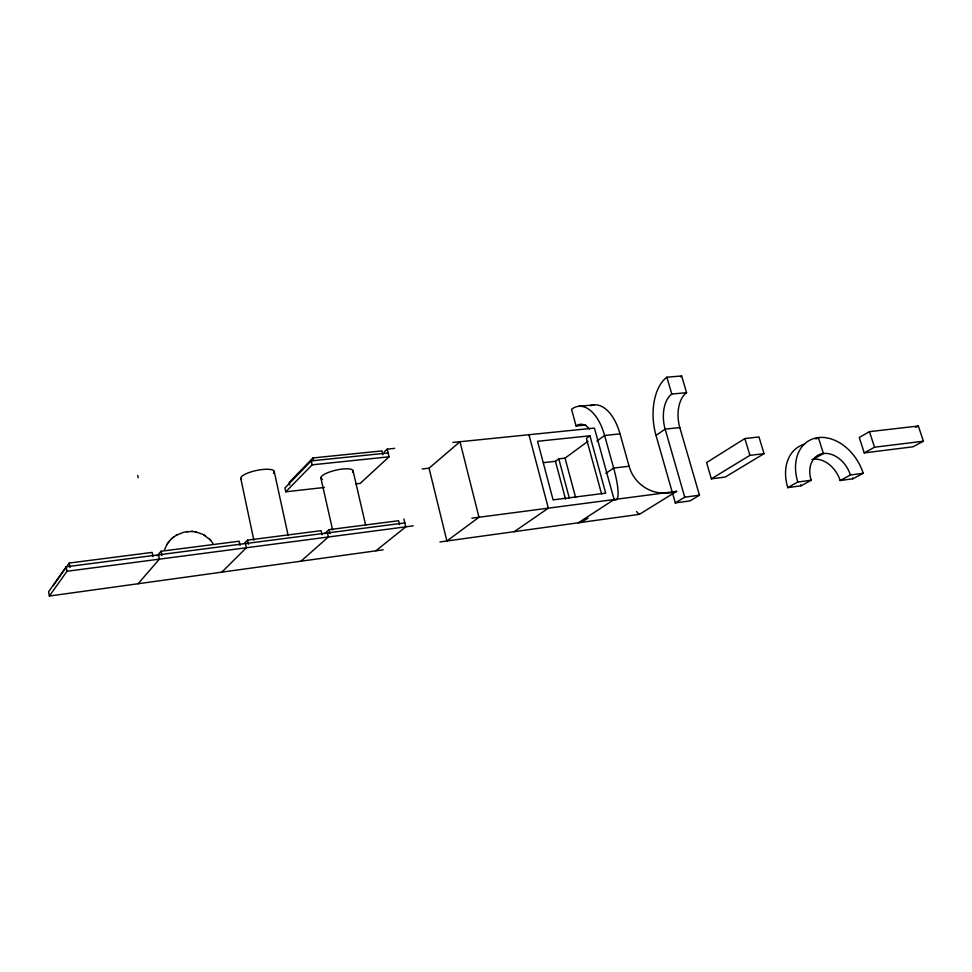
<?xml version="1.0" encoding="UTF-8"?>
<svg xmlns="http://www.w3.org/2000/svg" width="972" height="972" viewBox="0 0 972 972"><rect width="100%" height="100%" fill="white"/><g stroke="black" fill="none" stroke-linecap="round" stroke-linejoin="round"><path stroke-width="1.46" d="M164.475 549.702L166.868 544.612M167.354 543.834L168.435 542.291M166.686 544.891L167.524 543.567M404.826 522.912L66.181 566.798L48.6 591.754L49.353 596.03L383.138 549.824M53.253 585.666L69.206 563.043L152.13 552.4L152.969 556.701M49.353 596.03L66.983 571.269L66.181 566.798M168.994 541.586L171.303 539.071M168.229 542.558L169.189 541.331M157.221 555.741L161.073 551.245L239.124 541.222L239.999 545.389M138.085 583.747L159.396 559.143L158.558 554.83M382.907 454.738L381.996 450.899L312.923 457.946L289.17 482.477L289.729 485.004M388.144 452.952L311.247 460.886L284.918 488.005L285.756 491.808L324.466 487.434M285.756 491.808L312.133 464.835L389.055 456.804L387.233 449.125L394.681 448.359M244.373 543.312L247.532 540.14L321.125 530.676L322.036 534.734M221.823 572.156L246.366 547.746L245.491 543.567M171.935 538.488L173.599 537.115M384.244 451.907L387.233 449.125M171.048 539.314L172.433 538.051M389.055 456.804L360.199 483.388L355.728 483.898M324.587 533.664L329.071 529.655L398.581 520.725L399.504 524.661M300.956 561.196L328.354 536.994L327.442 532.948M429.053 468.2L459.987 441.725L478.977 517.25L446.889 540.991L429.053 468.2L422.164 468.966M173.077 537.516L176.272 535.293M375.872 550.82L405.761 526.848L403.89 518.987M543.445 462.66L555.449 461.311L558.779 458.845L565.036 458.14L587.951 441.312M589.955 435.808L537.565 441.276L553.092 499.875L605.69 493.132L589.955 435.808L586.383 438.445L601.619 494.104M596.93 441.069L604.608 435.48L620.027 433.864L629.091 466.244A39.415 37.92 -50.2 0 0 676.597 491.346L639.369 514.346L439.952 541.951M514.297 531.66L548.33 508.162L528.95 434.715M656.003 435.42L665.14 429.126L679.817 427.583A27.265 16.026 84.2 0 1 686.56 392.7L681.651 375.97L666.877 377.209A45.733 26.499 84.2 0 0 656.015 435.42L675.309 502.901L689.95 500.908L699.463 495.198L679.817 427.583M605.835 473.413L613.648 468.067L629.091 466.244M589.506 429.004A27.058 14.203 83.7 0 0 576.104 426.015L571.548 409.321A45.113 23.693 83.7 0 1 604.608 435.48L613.648 468.067A40.435 7.885 71.8 0 1 614.11 499.535L578.376 522.79A38.88 36.875 -61.1 0 0 587.999 518.161M744.856 438.554L706.595 462.575L711.37 478.832L725.209 477.058L764.041 453.657L758.974 436.963L744.856 438.554L749.91 455.358L711.37 478.832M675.309 502.901L684.738 497.178L699.463 495.198M815.885 439.04L818.375 437.57L823.393 453.511L813.333 459.258M176.892 534.94L184.121 532.121L191.824 531.417M175.968 535.475L177.159 534.782M869.478 431.653L859.272 437.449L864.23 452.891L912.927 446.816L923.4 441.215L918.346 426.003L869.478 431.653L874.521 447.217L864.23 452.891M804.658 444.18A42.707 31.76 59.7 0 0 787.77 487.628L797.769 482.039L811.158 480.241A25.855 19.112 59.7 0 1 823.223 453.535A25.855 19.112 59.7 0 1 850.403 474.98L863.209 473.267A43.084 31.857 59.7 0 0 817.902 437.643A43.084 31.857 59.7 0 0 797.781 482.027M787.757 487.628L801.086 485.818L811.158 480.241M915.746 427.425L918.346 426.003M811.972 459.501A25.624 19.051 59.7 0 1 840.148 480.52L850.415 474.98M863.209 473.267L852.894 478.783L840.16 480.52M66.983 571.269L413.27 525.864M471.833 518.185L676.597 491.346M874.521 447.217L923.4 441.215M749.91 455.358L764.041 453.657M186.94 531.611L187.693 531.526M452.879 442.454L594.414 428.069L614.11 499.535M576.104 426.003L585.739 425.043M578.923 406.272L594.147 404.862M665.14 429.126A27.435 15.892 84.2 0 1 671.786 394.037L686.56 392.688M192.432 531.453L195.105 531.769M191.508 531.392L192.784 531.477M195.846 531.915L203.221 534.515L209.806 539.484M194.801 531.72L196.198 531.976M205.578 535.924L204.278 535.11M210.438 540.165L212.88 543.36M209.6 539.266L210.657 540.396M666.877 377.209L671.774 394.037M665.14 429.126L684.738 497.178M565.036 458.14L575.631 497.506M558.779 458.845L569.361 498.308M555.449 461.311L565.57 499.183M353.043 470.727L365.654 525.135M320.869 477.945L332.594 529.837M312.923 457.946L313.519 460.57M329.071 529.655L329.982 533.701M311.247 460.886L312.133 464.835M274.201 471.444L288.174 535.584M240.813 478.649L253.85 540.189M247.532 540.14L248.419 544.296M161.073 551.245L161.911 555.547M137.732 475.454L138.182 477.774M69.206 563.043L70.008 567.49M241.445 479.463A17.083 4.641 -11.9 0 1 257.689 470.229A17.083 4.641 -11.9 0 1 273.436 473.352M322.437 479.378A16.488 4.362 -12.8 0 1 335.559 470.254A16.488 4.362 -12.8 0 1 352.508 472.331M639.369 514.346A37.957 6.938 72 0 1 636.514 511.503M590.296 405.81A44.846 23.923 83.7 0 1 620.014 433.864M680.558 376.832A45.453 26.706 84.2 0 1 681.651 375.982M801.086 485.818A25.624 19.051 59.7 0 1 800.758 484.676M852.566 477.86A42.707 31.76 59.7 0 1 852.869 478.783"/></g></svg>
